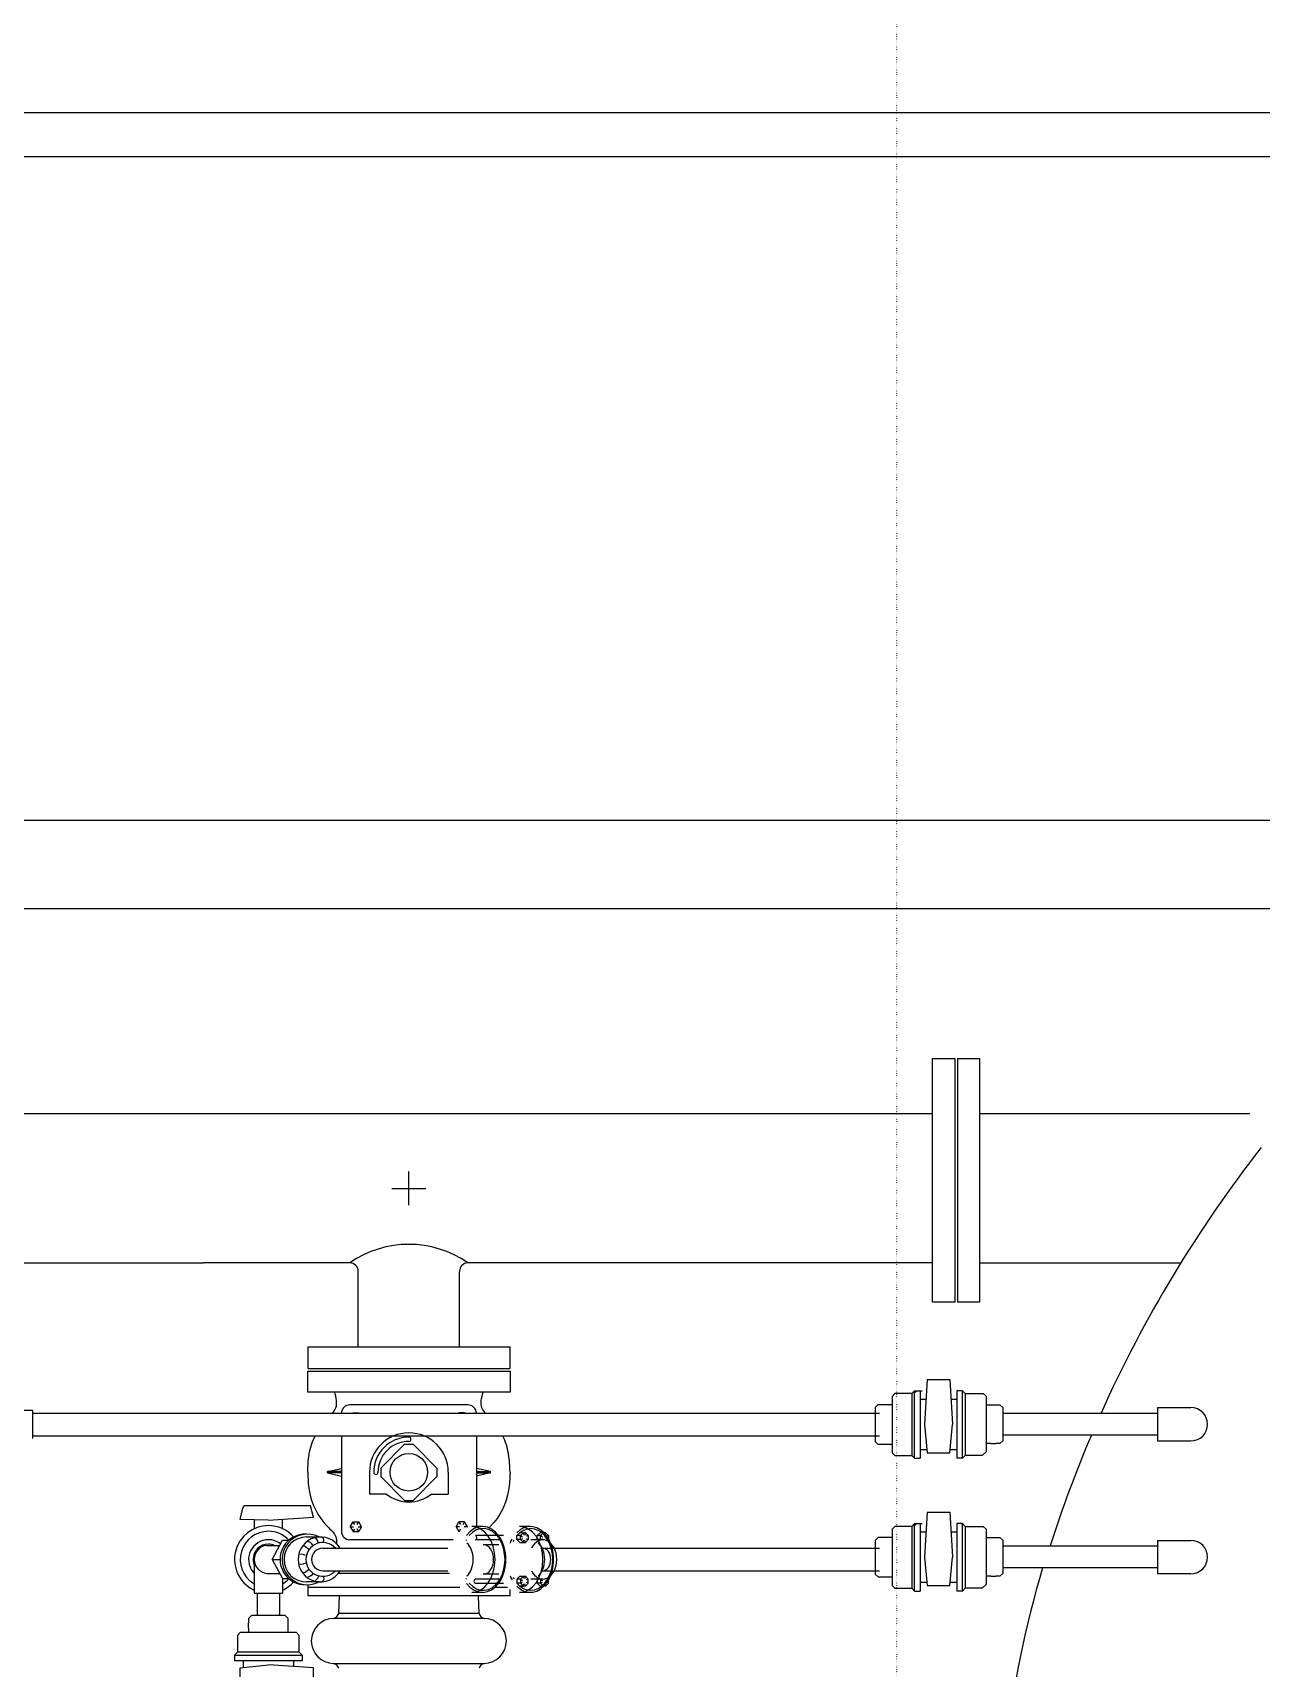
# Model space of a CAD drawing. Header units: millimetres. Extents: x -702765 to 835888, y -645289 to 262.
# Drawn here: x 721905 to 723292, y -319487 to -317639 of the extents above; entities that cross this region are included whole.
import ezdxf

# ---------------------------------------------------------------- set-up
doc = ezdxf.new("R2010")
doc.units = ezdxf.units.MM
doc.header["$LTSCALE"] = 0.01
doc.linetypes.add('ACAD_ISO07W100', pattern=[3, 0, -3])
for name, color, linetype in [('A\\M+3B1E2\\M+3B0E81', 6, 'Continuous'), ('EQUALIZ', 5, 'Continuous'), ('GAUGES', 4, 'Continuous'), ('N_THAY', 7, 'Continuous'), ('PIPING', 132, 'Continuous'), ('S\\M+3B1E2\\M+3B0E82', 4, 'Continuous'), ('TANK', 200, 'Continuous'), ('V\\M+3B0C7\\M+3C3E0', 8, 'Continuous'), ('VALVES', 7, 'Continuous')]:
    doc.layers.add(name, color=color, linetype=linetype)

msp = doc.modelspace()

# ---------------------------------------------------------------- linework, layer by layer
at = {"color": 2, "linetype": 'ACAD_ISO07W100', "ltscale": 40}
msp.add_lwpolyline([(722880.6, -325948.8), (722880.6, -305199.1), (732912.7, -305199.1), (732912.7, -333719.4)], dxfattribs=at)
at = {"layer": 'A\\M+3B1E2\\M+3B0E81'}
msp.add_lwpolyline([(721102.4, -321128.6), (726002.4, -321128.6), (726002.4, -318628.6), (721102.4, -318628.6)], close=True, dxfattribs=at)
at = {"layer": 'EQUALIZ', "linetype": 'Continuous'}
for p, q in [((722915.1, -319160.3), (722911.9, -319211.2)), ((722915.1, -319160.3), (722940.5, -319160.3)), ((722940.5, -319160.3), (722943.7, -319211.2)), ((722878.5, -319176.2), (722875.3, -319179.4)), ((722875.3, -319179.4), (722875.3, -319243)), ((722897.6, -319176.2), (722878.5, -319176.2)), ((722897.6, -319176.2), (722900.8, -319173)), ((722897.6, -319176.2), (722897.6, -319246.1)), ((722900.8, -319249.3), (722900.8, -319173)), ((722900.8, -319173), (722907.1, -319173)), ((722907.1, -319173), (722907.1, -319249.3)), ((722907.1, -319182.6), (722913.7, -319182.6)), ((722941.9, -319182.6), (722948.5, -319182.6)), ((722954.8, -319173), (722948.5, -319173)), ((722948.5, -319173), (722948.5, -319249.3)), ((722954.8, -319249.3), (722954.8, -319173)), ((722958, -319176.2), (722954.8, -319173)), ((722958, -319176.2), (722958, -319246.1)), ((722958, -319176.2), (722977.1, -319176.2)), ((722859.4, -319189), (722856.3, -319192.1)), ((722856.3, -319192.1), (722856.3, -319230.2)), ((722875.3, -319189), (722859.4, -319189)), ((722911.9, -319211.2), (722915.1, -319243)), ((722940.5, -319243), (722943.7, -319211.2)), ((722856.3, -319230.2), (722859.4, -319233.4)), ((722859.4, -319233.4), (722875.3, -319233.4)), ((722914.8, -319239.8), (722907.1, -319239.8)), ((722948.5, -319239.8), (722940.5, -319239.8)), ((722875.3, -319243), (722878.5, -319246.1)), ((722878.5, -319246.1), (722897.6, -319246.1)), ((722897.6, -319246.1), (722900.8, -319249.3)), ((722900.8, -319249.3), (722907.1, -319249.3)), ((722915.1, -319243), (722940.5, -319243)), ((722954.8, -319249.3), (722948.5, -319249.3)), ((722958, -319246.1), (722954.8, -319249.3)), ((722977.3, -319246.1), (722958, -319246.1)), ((722981.5, -319242), (722977.3, -319246.1)), ((722915.1, -319310.3), (722911.9, -319361.1)), ((722915.1, -319310.3), (722940.5, -319310.3)), ((722940.5, -319310.3), (722943.7, -319361.1)), ((722878.5, -319326.2), (722875.4, -319329.3)), ((722875.4, -319329.3), (722875.4, -319392.9)), ((722897.6, -319326.2), (722878.5, -319326.2)), ((722897.6, -319326.2), (722900.8, -319323)), ((722897.6, -319326.2), (722897.6, -319396.1)), ((722900.8, -319399.3), (722900.8, -319323)), ((722900.8, -319323), (722907.1, -319323)), ((722907.1, -319323), (722907.1, -319399.3)), ((722907.1, -319332.5), (722913.7, -319332.5)), ((722941.9, -319332.5), (722948.5, -319332.5)), ((722954.8, -319323), (722948.5, -319323)), ((722948.5, -319323), (722948.5, -319399.3)), ((722954.8, -319399.3), (722954.8, -319323)), ((722958, -319326.2), (722954.8, -319323)), ((722958, -319326.2), (722958, -319396.1)), ((722958, -319326.2), (722977.1, -319326.2)), ((722169, -319347.7), (722183.8, -319347.7)), ((722175.1, -319363.6), (722186.9, -319342)), ((722186.9, -319342), (722194, -319342)), ((722212.4, -319349), (722210.6, -319348.6)), ((722214.5, -319350.3), (722212.4, -319349)), ((722214, -319338.2), (722229.8, -319338.2)), ((722216.2, -319352), (722214.5, -319350.3)), ((722218.4, -319344.5), (722215.5, -319343.4)), ((722219.8, -319345.8), (722218.4, -319344.5)), ((722221, -319347.7), (722219.8, -319345.8)), ((722225.7, -319341.2), (722224.3, -319339.8)), ((722226.6, -319342.4), (722225.7, -319341.2)), ((722227.2, -319344.5), (722226.6, -319342.4)), ((722233.1, -319340.1), (722231.8, -319338.8)), ((722233.4, -319341.8), (722233.1, -319340.1)), ((722233.1, -319344), (722233.4, -319341.8)), ((722859.5, -319338.9), (722856.3, -319342.1)), ((722856.3, -319342.1), (722856.3, -319380.2)), ((722875.4, -319338.9), (722859.5, -319338.9)), ((722155, -319363.6), (722155, -319401.7)), ((722175.1, -319363.6), (722183.7, -319363.6)), ((722175.1, -319363.6), (722186.8, -319385.2)), ((722210.3, -319358.2), (722206.1, -319357.8)), ((722210.3, -319369), (722206.1, -319369.4)), ((722213, -319359.2), (722210.3, -319358.2)), ((722213, -319367.9), (722210.3, -319369)), ((722911.9, -319361.1), (722915.1, -319392.9)), ((722940.5, -319392.9), (722943.7, -319361.1)), ((722169, -319379.4), (722183.7, -319379.4)), ((722186.7, -319385.2), (722186.7, -319401.7)), ((722186.8, -319385.2), (722194, -319385.2)), ((722212.4, -319378.2), (722210.6, -319378.6)), ((722214.5, -319376.9), (722212.4, -319378.2)), ((722216.2, -319375.2), (722214.5, -319376.9)), ((722218.4, -319382.6), (722215.5, -319383.8)), ((722219.8, -319381.3), (722218.4, -319382.6)), ((722221, -319379.5), (722219.8, -319381.3)), ((722225.7, -319386), (722224.3, -319387.4)), ((722226.6, -319384.8), (722225.7, -319386)), ((722227.2, -319382.6), (722226.6, -319384.8)), ((722233.1, -319387.1), (722231.8, -319388.4)), ((722233.1, -319383.2), (722233.4, -319385.4)), ((722233.4, -319385.4), (722233.1, -319387.1)), ((722856.3, -319380.2), (722859.5, -319383.4)), ((722859.5, -319383.4), (722875.4, -319383.4)), ((722155, -319401.7), (722186.7, -319401.7)), ((722158.1, -319401.7), (722158.1, -319427.1)), ((722183.6, -319401.7), (722183.6, -319427.1)), ((722229.8, -319389), (722214, -319389)), ((722875.4, -319392.9), (722878.5, -319396.1)), ((722878.5, -319396.1), (722897.6, -319396.1)), ((722897.6, -319396.1), (722900.8, -319399.3)), ((722900.8, -319399.3), (722907.1, -319399.3)), ((722914.8, -319389.7), (722907.1, -319389.7)), ((722915.1, -319392.9), (722940.5, -319392.9)), ((722948.5, -319389.7), (722940.5, -319389.7)), ((722954.8, -319399.3), (722948.5, -319399.3)), ((722958, -319396.1), (722954.8, -319399.3)), ((722977.3, -319396.1), (722958, -319396.1)), ((722981.5, -319391.9), (722977.3, -319396.1)), ((722148.6, -319440.9), (722148.6, -319446.2)), ((722193.1, -319446.2), (722193.1, -319440.9)), ((722139.1, -319446.2), (722135.9, -319449.4)), ((722135.9, -319449.4), (722135.9, -319468.5)), ((722202.7, -319446.2), (722139.1, -319446.2)), ((722205.8, -319449.4), (722202.7, -319446.2)), ((722205.8, -319468.5), (722205.8, -319449.4)), ((722135.9, -319468.5), (722132.7, -319471.7)), ((722132.7, -319471.7), (722209, -319471.7)), ((722132.7, -319471.7), (722132.7, -319478)), ((722209, -319478), (722132.7, -319478)), ((722205.8, -319468.5), (722135.9, -319468.5)), ((722142.3, -319478), (722142.3, -319486)), ((722199.5, -319485.1), (722199.5, -319478)), ((722205.8, -319468.5), (722209, -319471.7)), ((722209, -319471.7), (722209, -319478)), ((722139.1, -319485.9), (722170.9, -319482.8)), ((722139.1, -319511.4), (722139.1, -319485.9)), ((722199.3, -319484.5), (722170.9, -319482.8)), ((722221.7, -319485.9), (722199.3, -319484.5)), ((722221.7, -319511.4), (722221.7, -319485.9))]:
    msp.add_line(p, q, dxfattribs=at)
at = {"layer": 'EQUALIZ'}
for p, q in [((721904.7, -319227.1), (721904.7, -319195.3)), ((721904.7, -319198.5), (722861.1, -319198.5)), ((721904.7, -319223.9), (722861.1, -319223.9)), ((722232.4, -319350.9), (722373.7, -319350.9)), ((722480.9, -319350.9), (722861.1, -319350.9)), ((722232.4, -319376.3), (722373.7, -319376.3)), ((722480.9, -319376.3), (722861.1, -319376.3))]:
    msp.add_line(p, q, dxfattribs=at)
at = {"layer": 'EQUALIZ', "linetype": 'Continuous'}
for points in [[(722900, -319176.2), (722903.2, -319173.1)], [(722903.2, -319173.1), (722909.4, -319173.1)], [(722959.5, -319176.2), (722978.3, -319176.2)], [(722978.3, -319176.2), (722981.5, -319179.3)], [(722981.5, -319179.3), (722981.5, -319242)], [(721904.7, -319195.3), (721876.2, -319195.3)], [(722981.5, -319188.8), (722986.8, -319188.8)], [(722986.8, -319188.8), (722992.4, -319188.8)], [(722992.4, -319188.8), (722997.1, -319188.8)], [(722997.1, -319188.8), (723000.3, -319191.9)], [(723000.3, -319191.9), (723000.3, -319229.4)], [(723000.3, -319198.2), (723175.3, -319198.2)], [(722986.8, -319232.6), (722981.5, -319232.6)], [(722986.8, -319232.6), (722992.4, -319232.6)], [(722997.1, -319232.6), (722992.4, -319232.6)], [(723000.3, -319229.4), (722997.1, -319232.6)], [(723175.3, -319223.2), (723000.3, -319223.2)], [(722139, -319318.5), (722142.2, -319305.8)], [(722143.1, -319303.2), (722142.2, -319305.8)], [(722218.5, -319303.2), (722143.1, -319303.2)], [(722221.7, -319315.9), (722218.5, -319303.2)], [(722170.8, -319319.1), (722139, -319318.5)], [(722154.9, -319318.8), (722154.9, -319328.6)], [(722170.8, -319319.1), (722221.7, -319315.9)], [(722186.7, -319328.6), (722186.7, -319319.1)], [(722900, -319326.2), (722903.2, -319323)], [(722903.2, -319323), (722909.4, -319323)], [(722959.5, -319326.2), (722978.3, -319326.2)], [(722978.3, -319326.2), (722981.5, -319329.3)], [(722981.5, -319329.3), (722981.5, -319391.9)], [(722981.5, -319338.7), (722986.8, -319338.7)], [(722986.8, -319338.7), (722992.5, -319338.7)], [(722992.5, -319338.7), (722997.1, -319338.7)], [(722997.1, -319338.7), (723000.3, -319341.9)], [(723000.3, -319341.9), (723000.3, -319379.4)], [(723000.3, -319348.1), (723175.3, -319348.1)], [(722986.8, -319382.5), (722981.5, -319382.5)], [(722986.8, -319382.5), (722992.5, -319382.5)], [(722997.1, -319382.5), (722992.5, -319382.5)], [(723000.3, -319379.4), (722997.1, -319382.5)], [(723175.3, -319373.2), (723000.3, -319373.2)], [(722151.8, -319427.1), (722148.6, -319430.3)], [(722148.6, -319430.3), (722148.6, -319435.1)], [(722148.6, -319440.9), (722148.6, -319435.1)], [(722189.9, -319427.1), (722151.8, -319427.1)], [(722193.1, -319430.3), (722189.9, -319427.1)], [(722193.1, -319435.1), (722193.1, -319430.3)], [(722193.1, -319440.9), (722193.1, -319435.1)]]:
    msp.add_lwpolyline(points, dxfattribs=at)
for centre, radius, start, end in [((722170.9, -319363.6), 38.2, 90, 242.8193), ((722170.9, -319363.6), 31.8, 90, 236.7327), ((722170.9, -319363.6), 38.2, 41.5498, 90), ((722170.9, -319363.6), 31.8, 43.0454, 90), ((722170.9, -319363.6), 22.3, 90, 218.4434), ((722170.9, -319363.6), 17.3, 90, 179.8883), ((722170.9, -319363.6), 16, 96.6699, 263.4613), ((722170.9, -319363.6), 22.3, 51.7637, 90), ((722170.9, -319363.6), 17.3, 66.5544, 90), ((722212.7, -319363.6), 28.6, 87.751, 272.249), ((722215, -319363.6), 28.6, 62.7562, 297.2438), ((722214, -319363.6), 25.4, 90, 270), ((722229.8, -319363.6), 25.4, 29.9548, 330.0452), ((722232.4, -319363.6), 19.1, 41.7247, 318.2753), ((722232.4, -319363.6), 12.7, 90, 270), ((722170.9, -319363.6), 17.3, 179.8883, 203.4175), ((722170.9, -319363.6), 22.3, 218.4434, 224.502), ((722170.9, -319363.6), 31.8, 299.963, 316.9045), ((722170.9, -319363.6), 31.8, 236.7327, 240.037), ((722170.9, -319363.6), 38.2, 242.8193, 245.4211), ((722170.9, -319363.6), 38.2, 294.5789, 318.4001)]:
    msp.add_arc(centre, radius, start, end, dxfattribs=at)
at = {"layer": 'EQUALIZ'}
msp.add_ellipse((722480.9, -319363.6), major_axis=(0, 12.7), ratio=0.707107, start_param=3.141593, end_param=6.283185, dxfattribs=at)
at = {"layer": 'GAUGES'}
for p, q in [((722412.8, -319326.4), (722400.7, -319326.4)), ((722466.7, -319326.4), (722454.6, -319326.4)), ((722436.5, -319336.6), (722404.8, -319336.6)), ((722433.5, -319341.4), (722404.8, -319341.4)), ((722413.5, -319346.9), (722431.1, -319346.9)), ((722451.6, -319336.7), (722455, -319333.4)), ((722451.6, -319341.2), (722451.6, -319336.7)), ((722455.6, -319336.7), (722451.6, -319336.7)), ((722455, -319344.6), (722451.6, -319341.2)), ((722455.6, -319341.2), (722451.6, -319341.2)), ((722457.2, -319333.4), (722455, -319333.4)), ((722455, -319344.6), (722457.2, -319344.6)), ((722455.6, -319336.7), (722458.9, -319333.4)), ((722455.6, -319341.2), (722455.6, -319336.7)), ((722458.9, -319344.6), (722455.6, -319341.2)), ((722456.4, -319337), (722457.8, -319338)), ((722456.4, -319341), (722457.8, -319339.9)), ((722457.2, -319333.4), (722458.9, -319333.4)), ((722457.2, -319344.6), (722458.9, -319344.6)), ((722461.2, -319333.4), (722458.9, -319333.4)), ((722458.9, -319344.6), (722461.2, -319344.6)), ((722459.1, -319334.1), (722459.4, -319336)), ((722459.1, -319343.9), (722459.4, -319342)), ((722461.1, -319334.1), (722460.7, -319336)), ((722461.1, -319343.9), (722460.7, -319342)), ((722464.5, -319336.7), (722461.2, -319333.4)), ((722461.2, -319344.6), (722464.5, -319341.2)), ((722463.9, -319337), (722462.1, -319337.4)), ((722463.9, -319341), (722462.1, -319340.6)), ((722464.5, -319336.7), (722464.5, -319341.2)), ((722480.9, -319341.4), (722467.4, -319341.4)), ((722474.4, -319336.7), (722477.8, -319333.4)), ((722478.4, -319336.7), (722474.4, -319336.7)), ((722474.4, -319341.2), (722474.4, -319336.7)), ((722478.4, -319341.2), (722474.4, -319341.2)), ((722474.6, -319341.4), (722474.4, -319341.2)), ((722480, -319333.4), (722477.8, -319333.4)), ((722478.4, -319336.7), (722481.7, -319333.4)), ((722478.4, -319341.2), (722478.4, -319336.7)), ((722478.5, -319341.4), (722478.4, -319341.2)), ((722479.2, -319337), (722480.6, -319338)), ((722479.2, -319341), (722480.6, -319339.9)), ((722480, -319333.4), (722481.7, -319333.4)), ((722484, -319333.4), (722481.7, -319333.4)), ((722481.9, -319334.1), (722482.2, -319336)), ((722483.9, -319334.1), (722483.5, -319336)), ((722487.3, -319336.7), (722484, -319333.4)), ((722486.7, -319337), (722484.9, -319337.4)), ((722486.7, -319341), (722484.9, -319340.6)), ((722486, -319342.6), (722487.3, -319341.2)), ((722487.3, -319336.7), (722487.3, -319341.2)), ((722433.5, -319385.8), (722404.8, -319385.8)), ((722431.1, -319380.3), (722413.5, -319380.3)), ((722455, -319382.6), (722451.6, -319386)), ((722455.6, -319386), (722451.6, -319386)), ((722451.6, -319386), (722451.6, -319390.5)), ((722455, -319382.6), (722457.2, -319382.6)), ((722458.9, -319382.6), (722455.6, -319386)), ((722455.6, -319386), (722455.6, -319390.5)), ((722456.4, -319386.2), (722457.8, -319387.3)), ((722457.2, -319382.6), (722458.9, -319382.6)), ((722458.9, -319382.6), (722461.2, -319382.6)), ((722459.1, -319383.3), (722459.4, -319385.2)), ((722461.1, -319383.3), (722460.7, -319385.2)), ((722461.2, -319382.6), (722464.5, -319386)), ((722463.9, -319386.2), (722462.1, -319386.6)), ((722464.5, -319390.5), (722464.5, -319386)), ((722480.9, -319385.8), (722467.4, -319385.8)), ((722474.6, -319385.8), (722474.4, -319386)), ((722474.4, -319386), (722474.4, -319390.5)), ((722478.4, -319386), (722474.4, -319386)), ((722478.5, -319385.8), (722478.4, -319386)), ((722478.4, -319386), (722478.4, -319390.5)), ((722479.2, -319386.2), (722480.6, -319387.3)), ((722486.7, -319386.2), (722484.9, -319386.6)), ((722486, -319384.6), (722487.3, -319386)), ((722487.3, -319390.5), (722487.3, -319386)), ((722412.8, -319400.8), (722400.7, -319400.8)), ((722436.5, -319390.6), (722404.8, -319390.6)), ((722451.6, -319390.5), (722455, -319393.8)), ((722455.6, -319390.5), (722451.6, -319390.5)), ((722466.7, -319400.8), (722454.6, -319400.8)), ((722466.7, -319400.8), (722454.6, -319400.8)), ((722457.2, -319393.8), (722455, -319393.8)), ((722455.6, -319390.5), (722458.9, -319393.8)), ((722456.4, -319390.2), (722457.8, -319389.2)), ((722457.2, -319393.8), (722458.9, -319393.8)), ((722461.2, -319393.8), (722458.9, -319393.8)), ((722459.1, -319393.1), (722459.4, -319391.2)), ((722461.1, -319393.1), (722460.7, -319391.2)), ((722464.5, -319390.5), (722461.2, -319393.8)), ((722463.9, -319390.2), (722462.1, -319389.8)), ((722474.4, -319390.5), (722477.8, -319393.8)), ((722478.4, -319390.5), (722474.4, -319390.5)), ((722481.7, -319393.8), (722477.8, -319393.8)), ((722478.4, -319390.5), (722481.7, -319393.8)), ((722479.2, -319390.2), (722480.6, -319389.2)), ((722484, -319393.8), (722481.7, -319393.8)), ((722481.9, -319393.1), (722482.2, -319391.2)), ((722483.9, -319393.1), (722483.5, -319391.2)), ((722487.3, -319390.5), (722484, -319393.8)), ((722486.7, -319390.2), (722484.9, -319389.8))]:
    msp.add_line(p, q, dxfattribs=at)
for centre, major_axis, start_param, end_param in [((722412.8, -319363.6), (0, 37.2), 2.383363, 7.041415), ((722413.5, -319363.6), (0, 34.9), 2.453923, 6.970855), ((722400.7, -319363.6), (0, 37.2), 3.141593, 6.283185), ((722466.7, -319363.6), (0, 37.2), 2.520066, 6.904712), ((722454.6, -319363.6), (0, 37.2), 3.141593, 6.283185), ((722467.4, -319363.6), (0, 34.9), 2.616448, 6.80833), ((722413.5, -319363.6), (0, 34.9), 0.881021, 0.91342), ((722386.6, -319363.6), (0, 22.2), 3.723965, 5.700813), ((722404.8, -319339), (0, 2.38), 3.141593, 6.283185), ((722413.5, -319363.6), (0, 16.7), 3.141593, 6.283185), ((722466.7, -319363.6), (0, 37.2), 0.900962, 1.04793), ((722467.4, -319363.6), (0, 34.9), 0.898834, 0.958242), ((722467.4, -319363.6), (0, 22.2), -0.22826, 0), ((722480.9, -319363.6), (0, 22.2), 2.178948, 7.245782), ((722467.4, -319363.6), (0, 22.2), 3.6876, 5.737178), ((722413.5, -319363.6), (0, 34.9), 2.228173, 2.260571), ((722404.8, -319388.2), (0, -2.38), 3.141593, 6.283185), ((722466.7, -319363.6), (0, 37.2), 2.093662, 2.24063), ((722467.4, -319363.6), (0, 34.9), 2.183351, 2.242758), ((722467.4, -319363.6), (0, 22.2), 3.141593, 3.369853)]:
    msp.add_ellipse(centre, major_axis=major_axis, ratio=0.707107, start_param=start_param, end_param=end_param, dxfattribs=at)
at = {"layer": 'N_THAY'}
for p, q in [((720402.4, -317728.6), (726902.4, -317728.6)), ((720452.4, -317778.6), (726402.4, -317778.6))]:
    msp.add_line(p, q, dxfattribs=at)
at = {"layer": 'PIPING', "linetype": 'Continuous'}
for p, q in [((722097.8, -318860.3), (721786.6, -318860.3)), ((721786.6, -319028.6), (722097.8, -319028.6))]:
    msp.add_line(p, q, dxfattribs=at)
at = {"layer": 'PIPING'}
for p, q in [((722561.4, -318860.3), (722097.8, -318860.3)), ((722921.1, -318860.3), (722561.4, -318860.3)), ((722329.6, -318963.5), (722329.6, -318925.4)), ((722310.5, -318944.5), (722348.7, -318944.5)), ((722262.9, -319028.6), (722097.8, -319028.6)), ((722561.4, -319028.6), (722396.3, -319028.6)), ((722921.1, -319028.6), (722561.4, -319028.6)), ((722272.4, -319123.8), (722272.4, -319038.1)), ((722386.8, -319123.8), (722386.8, -319038.1)), ((722443.9, -319123.8), (722215.3, -319123.8)), ((722215.3, -319123.8), (722215.3, -319147.7)), ((722443.9, -319147.7), (722443.9, -319123.8)), ((722215.3, -319147.7), (722443.9, -319147.7))]:
    msp.add_line(p, q, dxfattribs=at)
at = {"layer": 'PIPING', "linetype": 'Continuous'}
for points in [[(722921.1, -319073), (722921.1, -318797.7)], [(722921.1, -318797.7), (722946.1, -318797.7)], [(722946.1, -318797.7), (722946.1, -319073)], [(722949.2, -318797.7), (722949.2, -319073)], [(722949.2, -318797.7), (722974.2, -318797.7)], [(722974.2, -318797.7), (722974.2, -319073)], [(722946.1, -319073), (722921.1, -319073)], [(722974.2, -319073), (722949.2, -319073)]]:
    msp.add_lwpolyline(points, dxfattribs=at)
at = {"layer": 'PIPING'}
for centre, radius, start, end in [((722329.6, -319123.9), 116.3, 55.0123, 124.9877), ((722262.9, -319038.1), 9.53, 0, 90), ((722396.3, -319038.1), 9.53, 90, 180)]:
    msp.add_arc(centre, radius, start, end, dxfattribs=at)
at = {"layer": 'S\\M+3B1E2\\M+3B0E82'}
for points in [[(723175.3, -319192.1), (723212.9, -319192.1)], [(723175.3, -319192.1), (723175.3, -319229.7)], [(723175.3, -319229.7), (723212.9, -319229.7)], [(723175.3, -319342.1), (723175.3, -319379.6)], [(723175.3, -319342.1), (723212.9, -319342.1)], [(723175.3, -319379.6), (723212.9, -319379.6)]]:
    msp.add_lwpolyline(points, dxfattribs=at)
for centre, radius, start, end in [((724437.2, -319793.2), 1453.2, 141.9784, 155.8279), ((723212.9, -319210.9), 18.8, 270, 90), ((724437.2, -319793.2), 1453.2, 156.9065, 162.1647), ((723212.9, -319360.9), 18.8, 270, 90), ((724211.9, -319718.4), 1216.6, 163.5138, 182.8348)]:
    msp.add_arc(centre, radius, start, end, dxfattribs=at)
at = {"layer": 'TANK'}
for p, q in [((723279.4, -318860.3), (722974.2, -318860.3)), ((722974.2, -319028.6), (723201.4, -319028.6))]:
    msp.add_line(p, q, dxfattribs=at)
at = {"layer": 'V\\M+3B0C7\\M+3C3E0'}
msp.add_lwpolyline([(721002.4, -321228.6), (726102.4, -321228.6), (726102.4, -318528.6), (721002.4, -318528.6)], close=True, dxfattribs=at)
at = {"layer": 'VALVES'}
for p, q in [((722215.3, -319174.5), (722215.3, -319150.8)), ((722215.3, -319150.8), (722443.9, -319150.8)), ((722443.9, -319150.8), (722443.9, -319174.5)), ((722443.9, -319174.5), (722215.3, -319174.5)), ((722253.4, -319198.5), (722253.4, -319198.5)), ((722396.3, -319188.9), (722262.9, -319188.9)), ((722405.8, -319198.5), (722405.8, -319198.5)), ((722253.4, -319223.9), (722253.4, -319331.8)), ((722297.9, -319260.4), (722324.8, -319233.4)), ((722324.8, -319233.4), (722334.4, -319233.4)), ((722361.3, -319260.4), (722334.4, -319233.4)), ((722405.8, -319223.9), (722405.8, -319326.4)), ((722285.1, -319265.1), (722285.1, -319289.7)), ((722297.9, -319260.4), (722297.9, -319269.9)), ((722297.9, -319269.9), (722324.8, -319296.9)), ((722361.3, -319269.9), (722334.4, -319296.9)), ((722361.3, -319260.4), (722361.3, -319269.9)), ((722374.1, -319265.1), (722374.1, -319289.7)), ((722304.2, -319289.7), (722285.1, -319289.7)), ((722355, -319289.7), (722374.1, -319289.7)), ((722324.8, -319296.9), (722334.4, -319296.9)), ((722379.6, -319341.4), (722262.9, -319341.4)), ((722375.5, -319379.5), (722249.7, -319379.5)), ((722375.5, -319379.5), (722249.7, -319379.5)), ((722215.3, -319392.2), (722215.3, -319404.9)), ((722387, -319395.3), (722215.3, -319395.3)), ((722443.9, -319404.9), (722215.3, -319404.9)), ((722250.3, -319424.7), (722251.1, -319404.9)), ((722408.9, -319424.7), (722408.1, -319404.9)), ((722440.9, -319395.3), (722426.5, -319395.3)), ((722443.9, -319404.9), (722443.9, -319397.6)), ((722408.9, -319424.7), (722250.3, -319424.7)), ((722414.7, -319430.3), (722244.5, -319430.3)), ((722244.5, -319481.1), (722414.7, -319481.1))]:
    msp.add_line(p, q, dxfattribs=at)
at = {"layer": 'VALVES', "linetype": 'Continuous'}
for p, q in [((722266.4, -319198.5), (722266.6, -319198.1)), ((722266.6, -319198.1), (722273, -319198.1)), ((722273.2, -319198.5), (722273, -319198.1)), ((722386, -319198.5), (722386.2, -319198.1)), ((722392.6, -319198.1), (722386.2, -319198.1)), ((722392.8, -319198.5), (722392.6, -319198.1)), ((722237.5, -319264.4), (722253.4, -319260.8)), ((722253.4, -319264.4), (722237.5, -319264.4)), ((722237.5, -319265.9), (722237.5, -319264.4)), ((722237.5, -319265.9), (722253.4, -319269.5)), ((722253.4, -319265.9), (722237.5, -319265.9)), ((722421.7, -319264.4), (722405.8, -319260.8)), ((722405.8, -319264.4), (722421.7, -319264.4)), ((722421.7, -319265.9), (722405.8, -319269.5)), ((722405.8, -319265.9), (722421.7, -319265.9)), ((722421.7, -319265.9), (722421.7, -319264.4)), ((722263.4, -319326.7), (722266.6, -319321.2)), ((722263.4, -319326.7), (722266.6, -319332.2)), ((722264.2, -319326.7), (722267.1, -319326.7)), ((722266.6, -319321.2), (722273, -319321.2)), ((722266.6, -319332.2), (722273, -319332.2)), ((722268.4, -319324.3), (722267, -319321.8)), ((722267, -319331.5), (722268.4, -319329)), ((722269.8, -319326.7), (722269.8, -319326.7)), ((722271.1, -319324.3), (722272.6, -319321.8)), ((722272.6, -319331.5), (722271.1, -319329)), ((722272.5, -319326.7), (722275.4, -319326.7)), ((722276.1, -319326.7), (722273, -319321.2)), ((722276.1, -319326.7), (722273, -319332.2)), ((722383.1, -319326.7), (722386.2, -319321.2)), ((722383.1, -319326.7), (722386.2, -319332.2)), ((722386.7, -319326.7), (722383.8, -319326.7)), ((722392.6, -319321.2), (722386.2, -319321.2)), ((722386.7, -319332.2), (722386.2, -319332.2)), ((722388.1, -319324.3), (722386.6, -319321.8)), ((722386.6, -319331.5), (722388.1, -319329)), ((722389.4, -319326.7), (722389.4, -319326.7)), ((722390.8, -319324.3), (722392.2, -319321.8)), ((722390.8, -319329.1), (722390.8, -319329)), ((722395, -319326.7), (722392.1, -319326.7)), ((722395.8, -319326.7), (722392.6, -319321.2)), ((722395.8, -319326.7), (722395.5, -319327.2))]:
    msp.add_line(p, q, dxfattribs=at).dxf.unprotected_set("ltscale", 0)
at = {"layer": 'VALVES'}
msp.add_circle((722329.6, -319265.1), 21.2, dxfattribs=at)
for centre, radius, start, end in [((722262.9, -319198.5), 9.53, 90, 180), ((722396.3, -319198.5), 9.53, 0, 90), ((722329.6, -319265.1), 44.5, 0, 180), ((722329.6, -319265.1), 39.7, 90, 180), ((722329.6, -319265.1), 34.9, 90, 180), ((722329.6, -319227.8), 2.38, 270, 90), ((722292.3, -319265.1), 2.38, 180, 0), ((722329.6, -319257.2), 41.3, 232.0887, 307.9113), ((722262.9, -319331.8), 9.53, 180, 270), ((722242.7, -319422.5), 7.95, 283.4988, 343.867), ((722416.5, -319422.5), 7.95, 196.133, 256.5012), ((722244.8, -319455.7), 25.4, 90.4928, 269.5072), ((722414.4, -319455.7), 25.4, 270.4928, 89.5072), ((722242.7, -319488.8), 7.95, 16.133, 76.5012), ((722416.5, -319488.8), 7.95, 103.4988, 163.867)]:
    msp.add_arc(centre, radius, start, end, dxfattribs=at)
for points, knots in [([(722243, -319198.5), (722244.8, -319196.5), (722249.8, -319189.9), (722247.4, -319180.9), (722245.8, -319174.6)], [2.893682, 2.893682, 2.893682, 2.893682, 3.198213, 3.896737, 3.896737, 3.896737, 3.896737]), ([(722416.2, -319198.5), (722414.4, -319196.5), (722409.4, -319189.9), (722411.8, -319180.9), (722413.4, -319174.6)], [2.893695, 2.893695, 2.893695, 2.893695, 3.198213, 3.896737, 3.896737, 3.896737, 3.896737]), ([(722215.3, -319265.1), (722215.6, -319258.3), (722216.1, -319244.1), (722220.4, -319230.6), (722223.6, -319223.9)], [0, 0, 0, 0, 0.801479, 1.670353, 1.670353, 1.670353, 1.670353]), ([(722443.9, -319265.1), (722443.6, -319258.3), (722443.1, -319244.1), (722438.8, -319230.6), (722435.6, -319223.9)], [0, 0, 0, 0, 0.801479, 1.670366, 1.670366, 1.670366, 1.670366]), ([(722215.3, -319265.1), (722215.6, -319272), (722216.4, -319294.1), (722228.6, -319319.5), (722247.8, -319335.6), (722248.1, -319343), (722247.9, -319345.7)], [0, 0, 0, 0, 0.801479, 2.607238, 3.198213, 3.519355, 3.519355, 3.519355, 3.519355]), ([(722443.9, -319265.1), (722443.6, -319272), (722442.8, -319294.1), (722432.6, -319315.4), (722420.6, -319327.4), (722420.1, -319327.9)], [0, 0, 0, 0, 0.801479, 2.607238, 2.685244, 2.685244, 2.685244, 2.685244])]:
    msp.add_open_spline(points, degree=3, knots=knots, dxfattribs=at)

doc.saveas('drawing.dxf')
